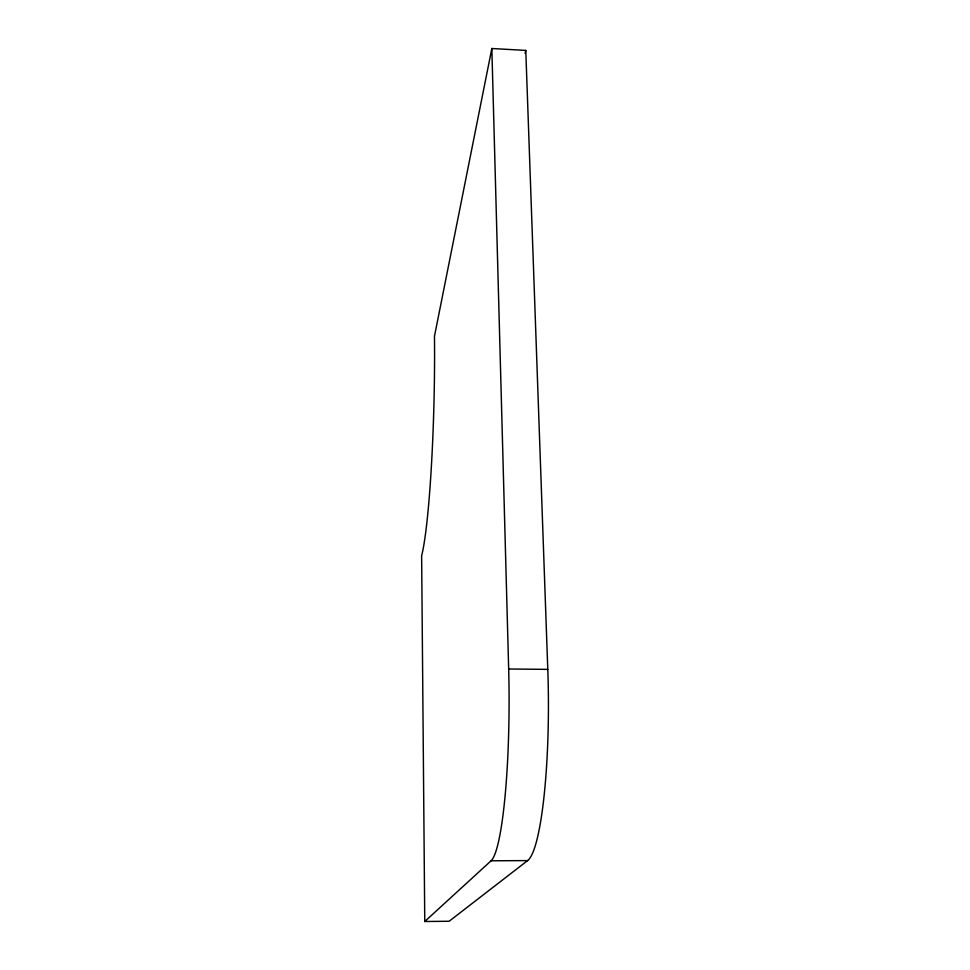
<?xml version="1.0" encoding="UTF-8"?>
<svg xmlns="http://www.w3.org/2000/svg" width="970" height="970" viewBox="0 0 970 970"><rect width="100%" height="100%" fill="white"/><g stroke="black" fill="none" stroke-linecap="round" stroke-linejoin="round"><path stroke-width="1.45" d="M491.838 48.5L434.463 336.275A158.256 12.234 -88.5 0 1 421.635 555.749L424.763 921.5L449.134 921.257L527.595 860.596A154.254 23.098 -89.9 0 0 547.783 669.373L525.776 50.416L491.838 48.5L508.668 668.997A154.679 19.485 -89.7 0 1 491.087 860.79L424.763 921.5M525.085 53.35L525.776 50.416M491.087 860.79L527.595 860.596M508.668 668.997L547.783 669.373"/></g></svg>
